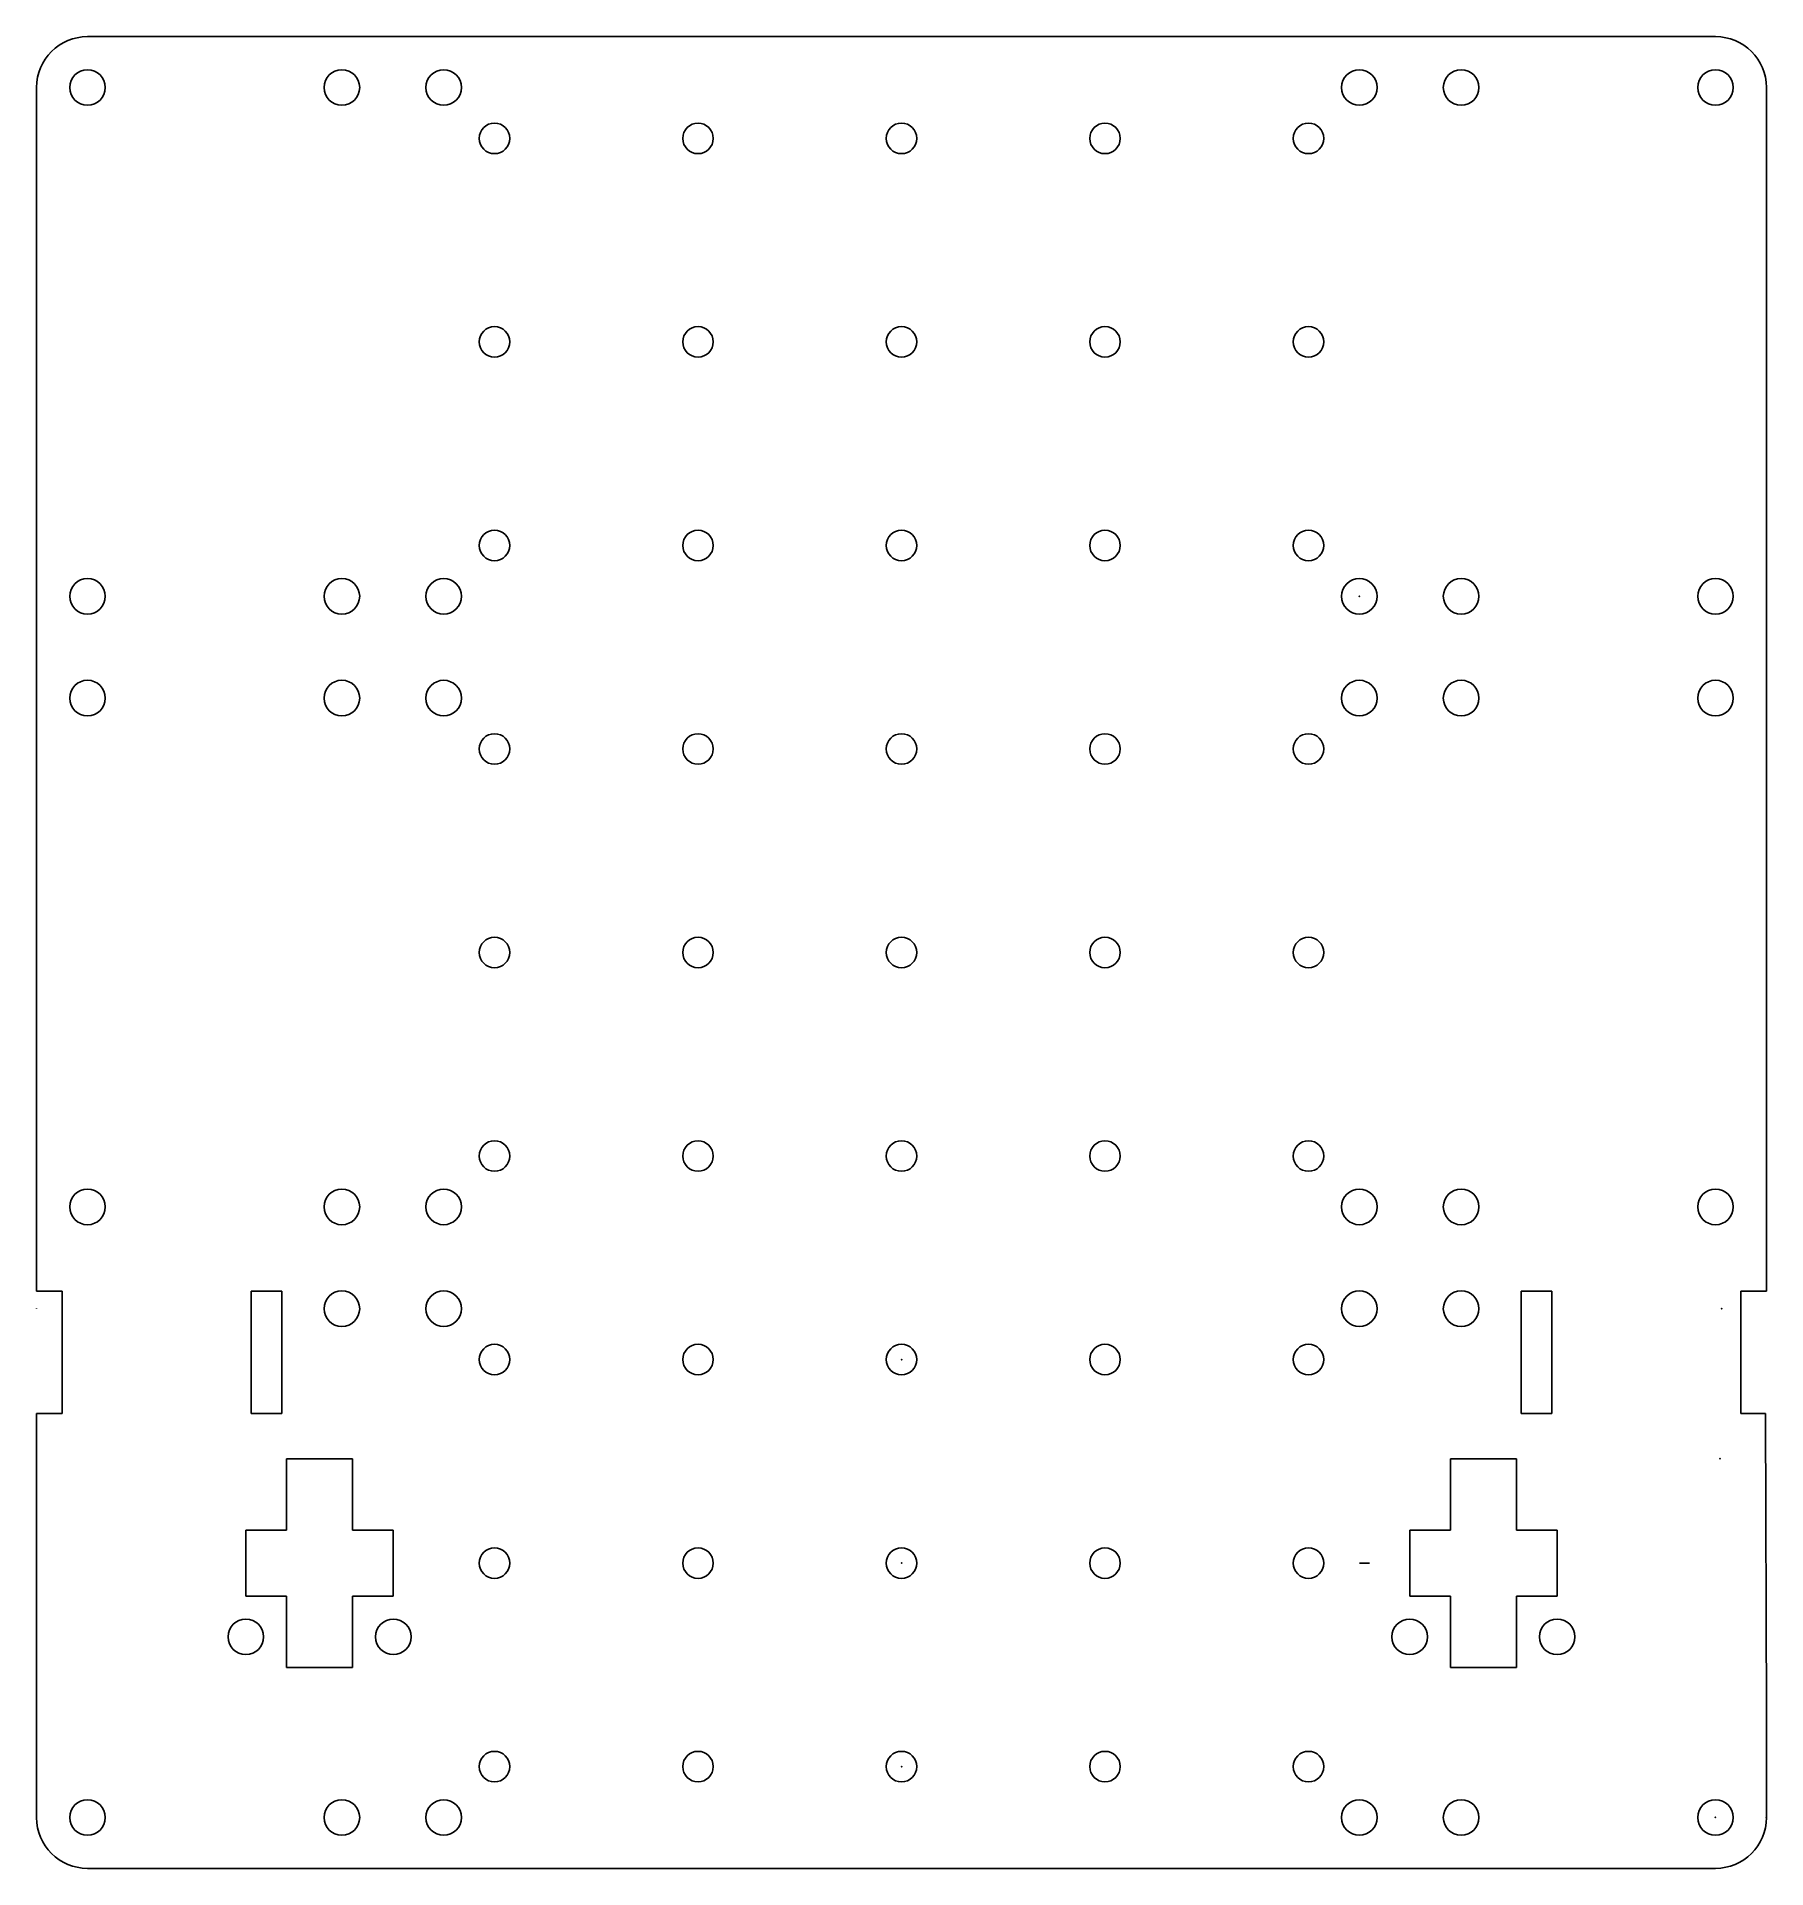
# Model space of a CAD drawing. Header units: millimetres. Extents: x -85 to 85, y -30 to 150.
import ezdxf

# ---------------------------------------------------------------- set-up
doc = ezdxf.new("R2010")
doc.units = ezdxf.units.MM
doc.header["$MEASUREMENT"] = 0
doc.layers.add('banalcing_2wheel_bottom_2024 v8_Sketch1', color=7, linetype='Continuous')

msp = doc.modelspace()

# ---------------------------------------------------------------- linework, layer by layer
at = {"layer": 'banalcing_2wheel_bottom_2024 v8_Sketch1'}
for p, q in [((-80, 150), (80, 150)), ((-85, 95), (-85, 145)), ((85, 145), (85, 95)), ((-85, 95), (-85, 85)), ((85, 85), (85, 95)), ((-85, 35), (-85, 85)), ((85, 85), (85, 35)), ((-85, 30), (-85, 35)), ((85, 30), (85, 35)), ((-85, 26.71), (-85, 30)), ((85, 26.71), (85, 30)), ((85, 26.71), (85, 27.37)), ((-84.7, 26.71), (-85, 26.71)), ((-84.7, 26.71), (-82.5, 26.71)), ((-82.5, 26.71), (-82.5, 14.71)), ((-63.9, 14.71), (-63.9, 26.71)), ((-63.9, 26.71), (-60.9, 26.71)), ((-60.9, 26.71), (-60.9, 14.71)), ((60.9, 26.71), (63.9, 26.71)), ((60.9, 14.71), (60.9, 26.71)), ((63.9, 26.71), (63.9, 14.71)), ((82.5, 26.71), (85, 26.71)), ((82.5, 14.71), (82.5, 26.71)), ((-85, 25), (-85, 25)), ((-85, -25), (-85, 14.71)), ((-82.5, 14.71), (-85, 14.71)), ((-60.9, 14.71), (-63.9, 14.71)), ((63.9, 14.71), (60.9, 14.71)), ((84.9, 14.71), (82.5, 14.71)), ((85, -14.71), (84.9, 14.71)), ((-60.44, 10.25), (-53.94, 10.25)), ((-60.44, 10.25), (-60.44, 3.25)), ((-53.94, 10.25), (-53.94, 3.25)), ((53.94, 10.25), (53.94, 3.25)), ((60.44, 10.25), (53.94, 10.25)), ((60.44, 10.25), (60.44, 3.25)), ((-64.43, -3.25), (-64.43, 3.25)), ((-64.43, 3.25), (-60.44, 3.25)), ((-53.94, 3.25), (-49.95, 3.25)), ((-49.95, 3.25), (-49.95, -3.25)), ((49.95, 3.25), (49.95, -3.25)), ((53.94, 3.25), (49.95, 3.25)), ((64.43, 3.25), (60.44, 3.25)), ((64.43, -3.25), (64.43, 3.25)), ((-64.43, 0), (-64.43, -3.05)), ((45, 0), (46, 0)), ((64.43, 0), (64.43, -3.05)), ((-64.43, -3.25), (-60.44, -3.25)), ((-60.44, -3.25), (-60.44, -10.25)), ((-53.94, -3.25), (-53.94, -10.25)), ((-53.94, -3.25), (-49.95, -3.25)), ((53.94, -3.25), (49.95, -3.25)), ((53.94, -3.25), (53.94, -10.25)), ((60.44, -3.25), (60.44, -10.25)), ((64.43, -3.25), (60.44, -3.25)), ((-53.94, -10.25), (-60.44, -10.25)), ((53.94, -10.25), (60.44, -10.25)), ((85, -14.71), (85, -25)), ((85, -25), (85, -25)), ((85, -25), (85, -25)), ((-80, -30), (80, -30))]:
    msp.add_line(p, q, dxfattribs=at)
for centre, radius in [((-80, 145), 1.75), ((-55, 145), 1.75), ((-45, 145), 1.75), ((-45, 145), 1.75), ((45, 145), 1.75), ((55, 145), 1.75), ((80, 145), 1.75), ((-40, 140), 1.5), ((-40, 140), 1.5), ((-20, 140), 1.5), ((-20, 140), 1.5), ((0, 140), 1.5), ((0, 140), 1.5), ((20, 140), 1.5), ((20, 140), 1.5), ((40, 140), 1.5), ((40, 140), 1.5), ((-40, 120), 1.5), ((-40, 120), 1.5), ((-20, 120), 1.5), ((-20, 120), 1.5), ((0, 120), 1.5), ((0, 120), 1.5), ((20, 120), 1.5), ((20, 120), 1.5), ((40, 120), 1.5), ((40, 120), 1.5), ((-40, 100), 1.5), ((-40, 100), 1.5), ((-20, 100), 1.5), ((-20, 100), 1.5), ((0, 100), 1.5), ((0, 100), 1.5), ((20, 100), 1.5), ((20, 100), 1.5), ((40, 100), 1.5), ((40, 100), 1.5), ((-80, 95), 1.75), ((-55, 95), 1.75), ((-45, 95), 1.75), ((45, 95), 1.75), ((55, 95), 1.75), ((80, 95), 1.75), ((-80, 85), 1.75), ((-55, 85), 1.75), ((-45, 85), 1.75), ((45, 85), 1.75), ((55, 85), 1.75), ((80, 85), 1.75), ((-40, 80), 1.5), ((-40, 80), 1.5), ((-20, 80), 1.5), ((-20, 80), 1.5), ((0, 80), 1.5), ((0, 80), 1.5), ((20, 80), 1.5), ((20, 80), 1.5), ((40, 80), 1.5), ((40, 80), 1.5), ((-40, 60), 1.5), ((-40, 60), 1.5), ((-20, 60), 1.5), ((-20, 60), 1.5), ((0, 60), 1.5), ((0, 60), 1.5), ((20, 60), 1.5), ((20, 60), 1.5), ((40, 60), 1.5), ((40, 60), 1.5), ((-40, 40), 1.5), ((-40, 40), 1.5), ((-20, 40), 1.5), ((-20, 40), 1.5), ((0, 40), 1.5), ((0, 40), 1.5), ((20, 40), 1.5), ((20, 40), 1.5), ((40, 40), 1.5), ((40, 40), 1.5), ((-80, 35), 1.75), ((-55, 35), 1.75), ((-45, 35), 1.75), ((45, 35), 1.75), ((55, 35), 1.75), ((80, 35), 1.75), ((-55, 25), 1.75), ((-45, 25), 1.75), ((45, 25), 1.75), ((55, 25), 1.75), ((-40, 20), 1.5), ((-20, 20), 1.5), ((0, 20), 1.5), ((20, 20), 1.5), ((40, 20), 1.5), ((-40, 0), 1.5), ((-20, 0), 1.5), ((0, 0), 1.5), ((20, 0), 1.5), ((40, 0), 1.5), ((-64.44, -7.25), 1.75), ((-49.94, -7.25), 1.75), ((49.94, -7.25), 1.75), ((64.44, -7.25), 1.75), ((-40, -20), 1.5), ((-20, -20), 1.5), ((0, -20), 1.5), ((20, -20), 1.5), ((40, -20), 1.5), ((-80, -25), 1.75), ((-55, -25), 1.75), ((-45, -25), 1.75), ((45, -25), 1.75), ((55, -25), 1.75), ((80, -25), 1.75)]:
    msp.add_circle(centre, radius, dxfattribs=at)
for centre, start, end in [((-80, 145), 90, 180), ((80, 145), 0, 90), ((-80, 25), 179.9657, 180.0343), ((-80, -25), 180, 270), ((80, -25), 270, 0), ((80, -25), 359.9657, 0.0343)]:
    msp.add_arc(centre, 5, start, end, dxfattribs=at)
for p in [(45, 95), (80.6, 25), (0, 20), (80.44, 10.25), (0, 0), (0, 0), (0, 0), (0, 0), (0, -20), (80, -25), (80, -25), (85, -25)]:
    msp.add_point(p, dxfattribs=at)

doc.saveas('drawing.dxf')
